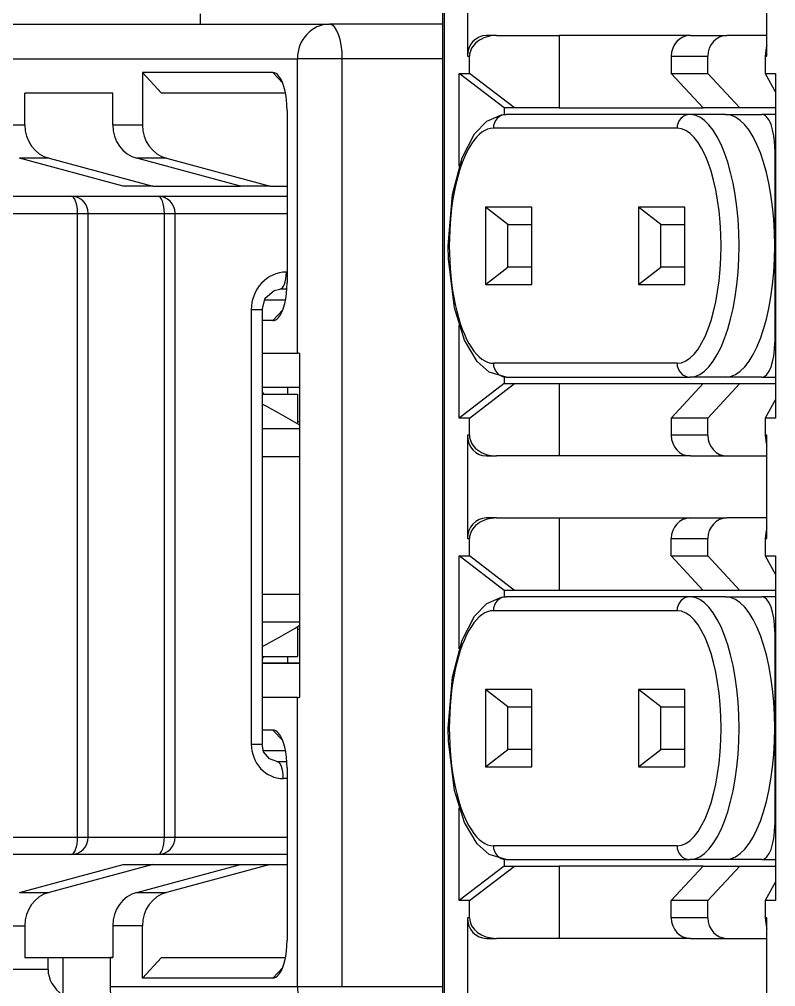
# Model space of a CAD drawing. Header units: inches. Extents: x 47316 to 59086, y 3141 to 11743.
# Drawn here: x 51904.07 to 51908.48, y 8977.46 to 8983.1 of the extents above; entities that cross this region are included whole.
import ezdxf

# ---------------------------------------------------------------- set-up
doc = ezdxf.new("R2010")
doc.units = ezdxf.units.IN
doc.header["$MEASUREMENT"] = 0
doc.layers.add('___SHELL', color=7, linetype='Continuous')

msp = doc.modelspace()

# ---------------------------------------------------------------- linework, layer by layer
at = {"layer": '___SHELL', "color": 0, "linetype": 'ByBlock', "lineweight": -2}
for p, q in [((51906.5374, 8991.2422), (51906.5374, 8969.511)), ((51906.5462, 8991.2422), (51906.5462, 8969.511)), ((51906.7942, 8982.5092), (51906.8804, 8982.5456)), ((51906.8804, 8982.5456), (51906.9077, 8982.5478)), ((51906.7226, 8982.4349), (51906.7942, 8982.5092)), ((51906.651, 8982.295), (51906.7226, 8982.4349)), ((51906.5951, 8982.0806), (51906.651, 8982.295)), ((51906.5708, 8981.7825), (51906.5951, 8982.0806)), ((51906.5723, 8981.7061), (51906.5708, 8981.7825)), ((51906.6075, 8981.4204), (51906.5723, 8981.7061)), ((51905.5555, 8981.522), (51905.5902, 8981.5289)), ((51905.4858, 8981.4084), (51905.5042, 8981.4765)), ((51905.5042, 8981.4765), (51905.5555, 8981.522)), ((51906.6659, 8981.2331), (51906.6075, 8981.4204)), ((51906.739, 8981.1086), (51906.6659, 8981.2331)), ((51906.8089, 8981.0461), (51906.739, 8981.1086)), ((51906.9077, 8981.0173), (51906.8089, 8981.0461)), ((51906.7942, 8979.6974), (51906.8804, 8979.7338)), ((51906.8804, 8979.7338), (51906.9077, 8979.736)), ((51906.7226, 8979.6231), (51906.7942, 8979.6974)), ((51906.651, 8979.4832), (51906.7226, 8979.6231)), ((51906.5951, 8979.2688), (51906.651, 8979.4832)), ((51906.5708, 8978.9707), (51906.5951, 8979.2688)), ((51906.5723, 8978.8943), (51906.5708, 8978.9707)), ((51906.6075, 8978.6086), (51906.5723, 8978.8943)), ((51905.4947, 8978.8335), (51905.4858, 8978.8778)), ((51905.5282, 8978.7914), (51905.4947, 8978.8335)), ((51905.5716, 8978.7774), (51905.5282, 8978.7914)), ((51906.6659, 8978.4213), (51906.6075, 8978.6086)), ((51906.739, 8978.2968), (51906.6659, 8978.4213)), ((51906.8089, 8978.2343), (51906.739, 8978.2968)), ((51906.9077, 8978.2055), (51906.8089, 8978.2343))]:
    msp.add_line(p, q, dxfattribs=at)
at = {"layer": '___SHELL', "color": 0, "linetype": 'ByBlock', "lineweight": -2, "ltscale": 0.0375}
for p, q in [((51906.6816, 8983.4897), (51906.6816, 8982.8872)), ((51908.4271, 8982.8872), (51908.4271, 8983.4897)), ((51906.6816, 8980.6779), (51906.6816, 8980.0754)), ((51908.4271, 8980.0754), (51908.4271, 8980.6779)), ((51906.6816, 8977.8661), (51906.6816, 8977.2636)), ((51908.4271, 8977.2636), (51908.4271, 8977.8661))]:
    msp.add_line(p, q, dxfattribs=at)
at = {"layer": '___SHELL', "color": 0, "linetype": 'ByBlock', "lineweight": -2, "ltscale": 0.003751}
msp.add_line((51905.1267, 8983.0733), (51905.1267, 8983.1336), dxfattribs=at)
at = {"layer": '___SHELL', "color": 0, "linetype": 'ByBlock', "lineweight": -2, "ltscale": 0.163892}
msp.add_line((51903.2445, 8983.0733), (51905.8778, 8983.0733), dxfattribs=at)
at = {"layer": '___SHELL', "color": 0, "linetype": 'ByBlock', "lineweight": -2, "ltscale": 0.041052}
msp.add_line((51906.5374, 8983.0733), (51905.8778, 8983.0733), dxfattribs=at)
at = {"layer": '___SHELL', "color": 0, "linetype": 'ByBlock', "lineweight": -2, "ltscale": 0.003607}
for p, q in [((51906.8512, 8983.0077), (51906.7933, 8983.0077)), ((51906.7933, 8980.5574), (51906.8512, 8980.5574)), ((51906.8512, 8980.1959), (51906.7933, 8980.1959)), ((51906.7933, 8977.7456), (51906.8512, 8977.7456))]:
    msp.add_line(p, q, dxfattribs=at)
at = {"layer": '___SHELL', "color": 0, "linetype": 'ByBlock', "lineweight": -2, "ltscale": 0.022781}
for p, q in [((51906.8512, 8983.0077), (51907.2173, 8983.0077)), ((51907.2173, 8980.5574), (51906.8512, 8980.5574)), ((51906.8512, 8980.1959), (51907.2173, 8980.1959)), ((51907.2173, 8977.7456), (51906.8512, 8977.7456))]:
    msp.add_line(p, q, dxfattribs=at)
at = {"layer": '___SHELL', "color": 0, "linetype": 'ByBlock', "lineweight": -2, "ltscale": 0.047519}
for p, q in [((51907.9808, 8983.0077), (51907.2173, 8983.0077)), ((51907.9808, 8980.5574), (51907.2173, 8980.5574)), ((51907.2173, 8980.1959), (51907.9808, 8980.1959)), ((51907.9808, 8977.7456), (51907.2173, 8977.7456))]:
    msp.add_line(p, q, dxfattribs=at)
at = {"layer": '___SHELL', "color": 0, "linetype": 'ByBlock', "lineweight": -2, "ltscale": 0.026251}
for p, q in [((51907.2173, 8983.0077), (51907.2173, 8982.5859)), ((51907.2173, 8980.9792), (51907.2173, 8980.5574)), ((51907.2173, 8980.1959), (51907.2173, 8979.7741)), ((51907.2173, 8978.1674), (51907.2173, 8977.7456))]:
    msp.add_line(p, q, dxfattribs=at)
at = {"layer": '___SHELL', "color": 0, "linetype": 'ByBlock', "lineweight": -2, "ltscale": 0.013251}
for p, q in [((51907.9808, 8983.0077), (51908.1937, 8983.0077)), ((51907.869, 8982.8872), (51908.0819, 8982.8872)), ((51907.869, 8982.7867), (51908.0819, 8982.7867)), ((51908.2682, 8982.5859), (51908.0553, 8982.5859)), ((51908.0553, 8980.9792), (51908.2682, 8980.9792)), ((51908.0819, 8980.7783), (51907.869, 8980.7783)), ((51908.0819, 8980.6779), (51907.869, 8980.6779)), ((51907.9808, 8980.5574), (51908.1937, 8980.5574)), ((51907.9808, 8980.1959), (51908.1937, 8980.1959)), ((51907.869, 8980.0754), (51908.0819, 8980.0754)), ((51907.869, 8979.9749), (51908.0819, 8979.9749)), ((51908.2682, 8979.7741), (51908.0553, 8979.7741)), ((51908.0553, 8978.1674), (51908.2682, 8978.1674)), ((51908.0819, 8977.9665), (51907.869, 8977.9665)), ((51908.0819, 8977.8661), (51907.869, 8977.8661)), ((51907.9808, 8977.7456), (51908.1937, 8977.7456))]:
    msp.add_line(p, q, dxfattribs=at)
at = {"layer": '___SHELL', "color": 0, "linetype": 'ByBlock', "lineweight": -2, "ltscale": 0.014526}
for p, q in [((51908.4271, 8983.0077), (51908.1937, 8983.0077)), ((51908.1937, 8980.5574), (51908.4271, 8980.5574)), ((51908.4271, 8980.1959), (51908.1937, 8980.1959)), ((51908.1937, 8977.7456), (51908.4271, 8977.7456))]:
    msp.add_line(p, q, dxfattribs=at)
at = {"layer": '___SHELL', "color": 0, "linetype": 'ByBlock', "lineweight": -2, "ltscale": 0.000796509}
for p, q in [((51906.6816, 8982.8872), (51906.6944, 8982.8872)), ((51906.6944, 8980.6779), (51906.6816, 8980.6779)), ((51906.6816, 8980.0754), (51906.6944, 8980.0754)), ((51906.6944, 8977.8661), (51906.6816, 8977.8661))]:
    msp.add_line(p, q, dxfattribs=at)
at = {"layer": '___SHELL', "color": 0, "linetype": 'ByBlock', "lineweight": -2, "ltscale": 0.00625}
for p, q in [((51906.6944, 8982.7867), (51906.6944, 8982.8872)), ((51907.869, 8982.8872), (51907.869, 8982.7867)), ((51908.0819, 8982.7867), (51908.0819, 8982.8872)), ((51908.4173, 8982.8872), (51908.4173, 8982.7867)), ((51906.6944, 8980.6779), (51906.6944, 8980.7783)), ((51907.869, 8980.7783), (51907.869, 8980.6779)), ((51908.0819, 8980.6779), (51908.0819, 8980.7783)), ((51908.4173, 8980.7783), (51908.4173, 8980.6779)), ((51906.6944, 8979.9749), (51906.6944, 8980.0754)), ((51907.869, 8979.9749), (51907.869, 8980.0754)), ((51908.0819, 8979.9749), (51908.0819, 8980.0754)), ((51908.4173, 8980.0754), (51908.4173, 8979.9749)), ((51906.6944, 8977.8661), (51906.6944, 8977.9665)), ((51907.869, 8977.8661), (51907.869, 8977.9665)), ((51908.0819, 8977.8661), (51908.0819, 8977.9665)), ((51908.4173, 8977.9665), (51908.4173, 8977.8661))]:
    msp.add_line(p, q, dxfattribs=at)
at = {"layer": '___SHELL', "color": 0, "linetype": 'ByBlock', "lineweight": -2, "ltscale": 0.000610352}
for p, q in [((51908.4173, 8982.8872), (51908.4271, 8982.8872)), ((51908.4271, 8980.6779), (51908.4173, 8980.6779)), ((51908.4173, 8980.0754), (51908.4271, 8980.0754)), ((51908.4271, 8977.8661), (51908.4173, 8977.8661))]:
    msp.add_line(p, q, dxfattribs=at)
at = {"layer": '___SHELL', "color": 0, "linetype": 'ByBlock', "lineweight": -2, "ltscale": 0.163889}
msp.add_line((51903.0583, 8982.8725), (51905.6915, 8982.8725), dxfattribs=at)
at = {"layer": '___SHELL', "color": 0, "linetype": 'ByBlock', "lineweight": -2, "ltscale": 0.016272}
for p, q in [((51905.953, 8982.8725), (51905.6915, 8982.8725)), ((51907.2173, 8982.5859), (51906.9558, 8982.5859)), ((51906.9558, 8980.9792), (51907.2173, 8980.9792)), ((51907.2173, 8979.7741), (51906.9558, 8979.7741)), ((51906.9558, 8978.1674), (51907.2173, 8978.1674)), ((51905.6915, 8977.4644), (51905.953, 8977.4644))]:
    msp.add_line(p, q, dxfattribs=at)
at = {"layer": '___SHELL', "color": 0, "linetype": 'ByBlock', "lineweight": -2, "ltscale": 0.106744}
msp.add_line((51905.6915, 8981.1573), (51905.6915, 8982.8725), dxfattribs=at)
at = {"layer": '___SHELL', "color": 0, "linetype": 'ByBlock', "lineweight": -2, "ltscale": 0.336584}
msp.add_line((51905.953, 8977.4644), (51905.953, 8982.8725), dxfattribs=at)
at = {"layer": '___SHELL', "color": 0, "linetype": 'ByBlock', "lineweight": -2, "ltscale": 0.036371}
for p, q in [((51906.5374, 8982.8725), (51905.953, 8982.8725)), ((51905.953, 8977.4644), (51906.5374, 8977.4644))]:
    msp.add_line(p, q, dxfattribs=at)
at = {"layer": '___SHELL', "color": 0, "linetype": 'ByBlock', "lineweight": -2, "ltscale": 0.018991}
msp.add_line((51904.7887, 8982.7921), (51904.7887, 8982.487), dxfattribs=at)
at = {"layer": '___SHELL', "color": 0, "linetype": 'ByBlock', "lineweight": -2, "ltscale": 0.047293}
for p, q in [((51905.5486, 8982.7921), (51904.7887, 8982.7921)), ((51905.5486, 8977.5141), (51904.7887, 8977.5144))]:
    msp.add_line(p, q, dxfattribs=at)
at = {"layer": '___SHELL', "color": 0, "linetype": 'ByBlock', "lineweight": -2, "ltscale": 0.010227}
msp.add_line((51904.7887, 8982.7921), (51904.9004, 8982.6716), dxfattribs=at)
at = {"layer": '___SHELL', "color": 0, "linetype": 'ByBlock', "lineweight": -2, "ltscale": 0.005265}
for p, q in [((51905.6061, 8982.7301), (51905.5486, 8982.7921)), ((51905.5486, 8978.9602), (51905.6061, 8978.8982))]:
    msp.add_line(p, q, dxfattribs=at)
at = {"layer": '___SHELL', "color": 0, "linetype": 'ByBlock', "lineweight": -2, "ltscale": 0.020519}
for p, q in [((51906.8956, 8982.5859), (51906.6342, 8982.7867)), ((51906.9558, 8982.5859), (51906.6944, 8982.7867)), ((51906.8956, 8980.9792), (51906.6342, 8980.7783)), ((51906.6944, 8980.7783), (51906.9558, 8980.9792)), ((51906.8956, 8979.7741), (51906.6342, 8979.9749)), ((51906.9558, 8979.7741), (51906.6944, 8979.9749)), ((51906.8956, 8978.1674), (51906.6342, 8977.9665)), ((51906.6944, 8977.9665), (51906.9558, 8978.1674))]:
    msp.add_line(p, q, dxfattribs=at)
at = {"layer": '___SHELL', "color": 0, "linetype": 'ByBlock', "lineweight": -2, "ltscale": 0.033661}
for p, q in [((51906.6342, 8982.2459), (51906.6342, 8982.7867)), ((51906.6342, 8979.4341), (51906.6342, 8979.9749))]:
    msp.add_line(p, q, dxfattribs=at)
at = {"layer": '___SHELL', "color": 0, "linetype": 'ByBlock', "lineweight": -2, "ltscale": 0.003748}
for p, q in [((51906.6342, 8982.7867), (51906.6944, 8982.7867)), ((51908.4173, 8982.7867), (51908.4775, 8982.7867)), ((51906.9558, 8982.5859), (51906.8956, 8982.5859)), ((51906.8956, 8980.9792), (51906.9558, 8980.9792)), ((51906.6944, 8980.7783), (51906.6342, 8980.7783)), ((51908.4775, 8980.7783), (51908.4173, 8980.7783)), ((51906.6342, 8979.9749), (51906.6944, 8979.9749)), ((51908.4173, 8979.9749), (51908.4775, 8979.9749)), ((51906.9558, 8979.7741), (51906.8956, 8979.7741)), ((51906.8956, 8978.1674), (51906.9558, 8978.1674)), ((51906.6944, 8977.9665), (51906.6342, 8977.9665)), ((51908.4775, 8977.9665), (51908.4173, 8977.9665))]:
    msp.add_line(p, q, dxfattribs=at)
at = {"layer": '___SHELL', "color": 0, "linetype": 'ByBlock', "lineweight": -2, "ltscale": 0.017047}
for p, q in [((51907.869, 8982.7867), (51908.0553, 8982.5859)), ((51908.0819, 8982.7867), (51908.2682, 8982.5859)), ((51908.0553, 8980.9792), (51907.869, 8980.7783)), ((51908.2682, 8980.9792), (51908.0819, 8980.7783)), ((51908.0553, 8979.7741), (51907.869, 8979.9749)), ((51908.0819, 8979.9749), (51908.2682, 8979.7741)), ((51907.869, 8977.9665), (51908.0553, 8978.1674)), ((51908.2682, 8978.1674), (51908.0819, 8977.9665))]:
    msp.add_line(p, q, dxfattribs=at)
at = {"layer": '___SHELL', "color": 0, "linetype": 'ByBlock', "lineweight": -2, "ltscale": 0.007745}
for p, q in [((51908.4173, 8982.7867), (51908.4775, 8982.6778)), ((51908.4775, 8980.8872), (51908.4173, 8980.7783)), ((51908.4173, 8979.9749), (51908.4775, 8979.866)), ((51908.4775, 8978.0754), (51908.4173, 8977.9665))]:
    msp.add_line(p, q, dxfattribs=at)
at = {"layer": '___SHELL', "color": 0, "linetype": 'ByBlock', "lineweight": -2, "ltscale": 0.125}
for p, q in [((51908.4775, 8982.7867), (51908.4775, 8980.7783)), ((51908.4775, 8979.9749), (51908.4775, 8977.9665))]:
    msp.add_line(p, q, dxfattribs=at)
at = {"layer": '___SHELL', "color": 0, "linetype": 'ByBlock', "lineweight": -2, "ltscale": 0.01149}
for p, q in [((51904.104, 8982.487), (51904.104, 8982.6716)), ((51904.6157, 8982.487), (51904.6157, 8982.6716)), ((51904.104, 8977.8193), (51904.104, 8977.6347)), ((51904.6157, 8977.8193), (51904.6157, 8977.6347))]:
    msp.add_line(p, q, dxfattribs=at)
at = {"layer": '___SHELL', "color": 0, "linetype": 'ByBlock', "lineweight": -2, "ltscale": 0.031845}
for p, q in [((51904.6157, 8982.6716), (51904.104, 8982.6716)), ((51904.8489, 8982.1293), (51905.3606, 8982.1293)), ((51904.8489, 8978.177), (51905.3606, 8978.177))]:
    msp.add_line(p, q, dxfattribs=at)
at = {"layer": '___SHELL', "color": 0, "linetype": 'ByBlock', "lineweight": -2, "ltscale": 0.044928}
for p, q in [((51905.6223, 8982.6716), (51904.9004, 8982.6716)), ((51904.9004, 8977.6347), (51905.6223, 8977.6347))]:
    msp.add_line(p, q, dxfattribs=at)
at = {"layer": '___SHELL', "color": 0, "linetype": 'ByBlock', "lineweight": -2, "ltscale": 0.0625}
for p, q in [((51905.6314, 8982.5712), (51905.6314, 8981.567)), ((51905.6314, 8978.7393), (51905.6314, 8977.7351))]:
    msp.add_line(p, q, dxfattribs=at)
at = {"layer": '___SHELL', "color": 0, "linetype": 'ByBlock', "lineweight": -2, "ltscale": 0.002469}
for p, q in [((51906.8956, 8982.5859), (51906.8956, 8982.5462)), ((51906.8956, 8979.7741), (51906.8956, 8979.7344))]:
    msp.add_line(p, q, dxfattribs=at)
at = {"layer": '___SHELL', "color": 0, "linetype": 'ByBlock', "lineweight": -2, "ltscale": 0.000177002}
for p, q in [((51906.9048, 8982.5478), (51906.9077, 8982.5478)), ((51906.9048, 8979.736), (51906.9077, 8979.736))]:
    msp.add_line(p, q, dxfattribs=at)
at = {"layer": '___SHELL', "color": 0, "linetype": 'ByBlock', "lineweight": -2, "ltscale": 0.066586}
for p, q in [((51907.9775, 8982.5478), (51906.9077, 8982.5478)), ((51907.9031, 8982.4674), (51906.8332, 8982.4674)), ((51907.9031, 8981.0977), (51906.8332, 8981.0977)), ((51906.9077, 8981.0173), (51907.9775, 8981.0173)), ((51907.9775, 8979.736), (51906.9077, 8979.736)), ((51907.9031, 8979.6556), (51906.8332, 8979.6556)), ((51907.9031, 8978.2859), (51906.8332, 8978.2859)), ((51906.9077, 8978.2055), (51907.9775, 8978.2055))]:
    msp.add_line(p, q, dxfattribs=at)
at = {"layer": '___SHELL', "color": 0, "linetype": 'ByBlock', "lineweight": -2, "ltscale": 0.052155}
for p, q in [((51907.2173, 8982.5859), (51908.0553, 8982.5859)), ((51907.2173, 8980.9792), (51908.0553, 8980.9792)), ((51908.0553, 8979.7741), (51907.2173, 8979.7741)), ((51908.0553, 8978.1674), (51907.2173, 8978.1674))]:
    msp.add_line(p, q, dxfattribs=at)
at = {"layer": '___SHELL', "color": 0, "linetype": 'ByBlock', "lineweight": -2, "ltscale": 0.012979}
for p, q in [((51908.1861, 8982.5478), (51907.9775, 8982.5478)), ((51908.1861, 8981.0173), (51907.9775, 8981.0173)), ((51908.1861, 8979.736), (51907.9775, 8979.736)), ((51908.1861, 8978.2055), (51907.9775, 8978.2055))]:
    msp.add_line(p, q, dxfattribs=at)
at = {"layer": '___SHELL', "color": 0, "linetype": 'ByBlock', "lineweight": -2, "ltscale": 0.013159}
for p, q in [((51908.1861, 8982.5478), (51908.3975, 8982.5478)), ((51908.3975, 8981.0173), (51908.1861, 8981.0173)), ((51908.1861, 8979.736), (51908.3975, 8979.736)), ((51908.3975, 8978.2055), (51908.1861, 8978.2055))]:
    msp.add_line(p, q, dxfattribs=at)
at = {"layer": '___SHELL', "color": 0, "linetype": 'ByBlock', "lineweight": -2, "ltscale": 0.013028}
for p, q in [((51908.4775, 8982.5859), (51908.2682, 8982.5859)), ((51908.2682, 8980.9792), (51908.4775, 8980.9792)), ((51908.4775, 8979.7741), (51908.2682, 8979.7741)), ((51908.2682, 8978.1674), (51908.4775, 8978.1674))]:
    msp.add_line(p, q, dxfattribs=at)
at = {"layer": '___SHELL', "color": 0, "linetype": 'ByBlock', "lineweight": -2, "ltscale": 0.004977}
for p, q in [((51908.4775, 8982.5478), (51908.3975, 8982.5478)), ((51908.3975, 8981.0173), (51908.4775, 8981.0173)), ((51908.4775, 8979.736), (51908.3975, 8979.736)), ((51908.3975, 8978.2055), (51908.4775, 8978.2055))]:
    msp.add_line(p, q, dxfattribs=at)
at = {"layer": '___SHELL', "color": 0, "linetype": 'ByBlock', "lineweight": -2, "ltscale": 0.010767}
for p, q in [((51903.931, 8982.487), (51904.104, 8982.487)), ((51904.9298, 8982.2921), (51904.7568, 8982.2921)), ((51904.8489, 8982.1293), (51904.6759, 8982.1293)), ((51904.6759, 8978.177), (51904.8489, 8978.177)), ((51904.7568, 8978.0141), (51904.9298, 8978.0141)), ((51903.931, 8977.8193), (51904.104, 8977.8193))]:
    msp.add_line(p, q, dxfattribs=at)
at = {"layer": '___SHELL', "color": 0, "linetype": 'ByBlock', "lineweight": -2, "ltscale": 0.01077}
for p, q in [((51904.6157, 8982.487), (51904.7887, 8982.487)), ((51904.2451, 8982.2921), (51904.0721, 8982.2921)), ((51905.5336, 8982.1293), (51905.3606, 8982.1293)), ((51905.3606, 8978.1769), (51905.5336, 8978.1769)), ((51904.0721, 8978.0141), (51904.2451, 8978.0141)), ((51904.7887, 8977.8193), (51904.6157, 8977.8193))]:
    msp.add_line(p, q, dxfattribs=at)
at = {"layer": '___SHELL', "color": 0, "linetype": 'ByBlock', "lineweight": -2, "ltscale": 0.035126}
for p, q in [((51908.4727, 8982.3469), (51908.4727, 8981.7825)), ((51908.4727, 8981.7825), (51908.4727, 8981.2181)), ((51908.4727, 8979.5351), (51908.4727, 8978.9707)), ((51908.4727, 8978.9707), (51908.4727, 8978.4064))]:
    msp.add_line(p, q, dxfattribs=at)
at = {"layer": '___SHELL', "color": 0, "linetype": 'ByBlock', "lineweight": -2, "ltscale": 0.000296021}
for p, q in [((51908.4727, 8982.3469), (51908.4775, 8982.3469)), ((51908.4775, 8981.2181), (51908.4727, 8981.2181)), ((51908.4727, 8979.5351), (51908.4775, 8979.5351)), ((51908.4775, 8978.4064), (51908.4727, 8978.4064))]:
    msp.add_line(p, q, dxfattribs=at)
at = {"layer": '___SHELL', "color": 0, "linetype": 'ByBlock', "lineweight": -2, "ltscale": 0.038924}
for p, q in [((51904.6759, 8982.1293), (51904.0721, 8982.2921)), ((51904.9298, 8982.2921), (51905.5336, 8982.1293)), ((51905.5336, 8978.1769), (51904.9298, 8978.0141))]:
    msp.add_line(p, q, dxfattribs=at)
at = {"layer": '___SHELL', "color": 0, "linetype": 'ByBlock', "lineweight": -2, "ltscale": 0.038921}
for p, q in [((51904.2451, 8982.2921), (51904.8489, 8982.1293)), ((51905.3606, 8982.1293), (51904.7568, 8982.2921)), ((51904.7568, 8978.0141), (51905.3606, 8978.1769))]:
    msp.add_line(p, q, dxfattribs=at)
at = {"layer": '___SHELL', "color": 0, "linetype": 'ByBlock', "lineweight": -2, "ltscale": 0.006085}
for p, q in [((51905.5336, 8982.1293), (51905.6314, 8982.1293)), ((51905.5336, 8978.1769), (51905.6314, 8978.1769))]:
    msp.add_line(p, q, dxfattribs=at)
at = {"layer": '___SHELL', "color": 0, "linetype": 'ByBlock', "lineweight": -2, "ltscale": 0.031491}
for p, q in [((51903.8674, 8982.0712), (51904.3734, 8982.0712)), ((51904.3734, 8982.0712), (51904.8794, 8982.0712)), ((51904.3734, 8978.2351), (51903.8674, 8978.2351))]:
    msp.add_line(p, q, dxfattribs=at)
at = {"layer": '___SHELL', "color": 0, "linetype": 'ByBlock', "lineweight": -2, "ltscale": 0.046802}
msp.add_line((51904.8794, 8982.0712), (51905.6314, 8982.0712), dxfattribs=at)
at = {"layer": '___SHELL', "color": 0, "linetype": 'ByBlock', "lineweight": -2, "ltscale": 0.028003}
for p, q in [((51906.7873, 8982.0075), (51906.7873, 8981.5576)), ((51906.7873, 8979.1957), (51906.7873, 8978.7458))]:
    msp.add_line(p, q, dxfattribs=at)
at = {"layer": '___SHELL', "color": 0, "linetype": 'ByBlock', "lineweight": -2, "ltscale": 0.016858}
for p, q in [((51907.0582, 8982.0075), (51906.7873, 8982.0075)), ((51907.949, 8982.0075), (51907.6781, 8982.0075)), ((51906.7873, 8981.5576), (51907.0582, 8981.5576)), ((51907.6781, 8981.5576), (51907.949, 8981.5576)), ((51907.0582, 8979.1957), (51906.7873, 8979.1957)), ((51907.949, 8979.1957), (51907.6781, 8979.1957)), ((51906.7873, 8978.7458), (51907.0582, 8978.7458)), ((51907.6781, 8978.7458), (51907.949, 8978.7458))]:
    msp.add_line(p, q, dxfattribs=at)
at = {"layer": '___SHELL', "color": 0, "linetype": 'ByBlock', "lineweight": -2, "ltscale": 0.010259}
for p, q in [((51906.918, 8981.9071), (51906.7873, 8982.0075)), ((51907.8088, 8981.9071), (51907.6781, 8982.0075)), ((51906.7873, 8981.5576), (51906.918, 8981.658)), ((51907.6781, 8981.5576), (51907.8088, 8981.658)), ((51906.918, 8979.0953), (51906.7873, 8979.1957)), ((51907.8088, 8979.0953), (51907.6781, 8979.1957)), ((51906.7873, 8978.7458), (51906.918, 8978.8462)), ((51907.6781, 8978.7458), (51907.8088, 8978.8462))]:
    msp.add_line(p, q, dxfattribs=at)
at = {"layer": '___SHELL', "color": 0, "linetype": 'ByBlock', "lineweight": -2, "ltscale": 0.028}
for p, q in [((51907.0582, 8981.5576), (51907.0582, 8982.0075)), ((51907.6781, 8982.0075), (51907.6781, 8981.5576)), ((51907.949, 8981.5576), (51907.949, 8982.0075)), ((51907.0582, 8978.7458), (51907.0582, 8979.1957)), ((51907.6781, 8979.1957), (51907.6781, 8978.7458)), ((51907.949, 8978.7458), (51907.949, 8979.1957))]:
    msp.add_line(p, q, dxfattribs=at)
at = {"layer": '___SHELL', "color": 0, "linetype": 'ByBlock', "lineweight": -2, "ltscale": 0.027585}
for p, q in [((51903.9679, 8981.9708), (51904.4111, 8981.9708)), ((51904.4738, 8981.9708), (51904.9171, 8981.9708)), ((51903.9679, 8978.3355), (51904.4111, 8978.3355)), ((51904.4738, 8978.3355), (51904.9171, 8978.3355))]:
    msp.add_line(p, q, dxfattribs=at)
at = {"layer": '___SHELL', "color": 0, "linetype": 'ByBlock', "lineweight": -2, "ltscale": 0.226251}
for p, q in [((51904.4111, 8978.3355), (51904.4111, 8981.9708)), ((51904.4738, 8978.3355), (51904.4738, 8981.9708)), ((51904.9171, 8978.3355), (51904.9171, 8981.9708)), ((51904.9799, 8978.3355), (51904.9798, 8981.9708))]:
    msp.add_line(p, q, dxfattribs=at)
at = {"layer": '___SHELL', "color": 0, "linetype": 'ByBlock', "lineweight": -2, "ltscale": 0.003906}
for p, q in [((51904.4111, 8981.9708), (51904.4738, 8981.9708)), ((51904.9171, 8981.9708), (51904.9798, 8981.9708)), ((51905.5486, 8981.346), (51905.4858, 8981.346)), ((51905.5486, 8978.9602), (51905.4858, 8978.9602)), ((51904.4111, 8978.3355), (51904.4738, 8978.3355))]:
    msp.add_line(p, q, dxfattribs=at)
at = {"layer": '___SHELL', "color": 0, "linetype": 'ByBlock', "lineweight": -2, "ltscale": 0.040552}
msp.add_line((51904.9798, 8981.9708), (51905.6314, 8981.9708), dxfattribs=at)
at = {"layer": '___SHELL', "color": 0, "linetype": 'ByBlock', "lineweight": -2, "ltscale": 0.015503}
for p, q in [((51906.918, 8981.658), (51906.918, 8981.9071)), ((51906.918, 8978.8462), (51906.918, 8979.0953))]:
    msp.add_line(p, q, dxfattribs=at)
at = {"layer": '___SHELL', "color": 0, "linetype": 'ByBlock', "lineweight": -2, "ltscale": 0.008722}
for p, q in [((51906.918, 8981.9071), (51907.0582, 8981.9071)), ((51907.8088, 8981.9071), (51907.949, 8981.9071)), ((51907.0582, 8981.658), (51906.918, 8981.658)), ((51907.949, 8981.658), (51907.8088, 8981.658)), ((51906.918, 8979.0953), (51907.0582, 8979.0953)), ((51907.8088, 8979.0953), (51907.949, 8979.0953)), ((51907.0582, 8978.8462), (51906.918, 8978.8462)), ((51907.949, 8978.8462), (51907.8088, 8978.8462))]:
    msp.add_line(p, q, dxfattribs=at)
at = {"layer": '___SHELL', "color": 0, "linetype": 'ByBlock', "lineweight": -2, "ltscale": 0.0155}
for p, q in [((51907.8088, 8981.658), (51907.8088, 8981.9071)), ((51907.8088, 8978.8462), (51907.8088, 8979.0953))]:
    msp.add_line(p, q, dxfattribs=at)
at = {"layer": '___SHELL', "color": 0, "linetype": 'ByBlock', "lineweight": -2, "ltscale": 0.002484}
msp.add_line((51905.6302, 8981.5289), (51905.5902, 8981.5289), dxfattribs=at)
at = {"layer": '___SHELL', "color": 0, "linetype": 'ByBlock', "lineweight": -2, "ltscale": 0.007663}
msp.add_line((51905.4992, 8981.4666), (51905.6223, 8981.4666), dxfattribs=at)
at = {"layer": '___SHELL', "color": 0, "linetype": 'ByBlock', "lineweight": -2, "ltscale": 0.003909}
for p, q in [((51905.4858, 8981.4084), (51905.423, 8981.4084)), ((51905.423, 8978.8778), (51905.4858, 8978.8778)), ((51904.9171, 8978.3355), (51904.9799, 8978.3355))]:
    msp.add_line(p, q, dxfattribs=at)
at = {"layer": '___SHELL', "color": 0, "linetype": 'ByBlock', "lineweight": -2, "ltscale": 0.157498}
for p, q in [((51905.423, 8981.4084), (51905.423, 8978.8778)), ((51905.4858, 8981.4084), (51905.4858, 8978.8778))]:
    msp.add_line(p, q, dxfattribs=at)
at = {"layer": '___SHELL', "color": 0, "linetype": 'ByBlock', "lineweight": -2, "ltscale": 0.005267}
for p, q in [((51905.5486, 8981.346), (51905.6061, 8981.4081)), ((51905.6061, 8977.5762), (51905.5486, 8977.5141))]:
    msp.add_line(p, q, dxfattribs=at)
at = {"layer": '___SHELL', "color": 0, "linetype": 'ByBlock', "lineweight": -2, "ltscale": 0.033664}
msp.add_line((51906.6342, 8980.7783), (51906.6342, 8981.3192), dxfattribs=at)
at = {"layer": '___SHELL', "color": 0, "linetype": 'ByBlock', "lineweight": -2, "ltscale": 0.012802}
for p, q in [((51905.4858, 8981.1573), (51905.6915, 8981.1573)), ((51905.6915, 8979.1489), (51905.4858, 8979.1489))]:
    msp.add_line(p, q, dxfattribs=at)
at = {"layer": '___SHELL', "color": 0, "linetype": 'ByBlock', "lineweight": -2, "ltscale": 0.12471}
msp.add_line((51905.7052, 8979.1513), (51905.7052, 8981.155), dxfattribs=at)
at = {"layer": '___SHELL', "color": 0, "linetype": 'ByBlock', "lineweight": -2, "ltscale": 0.002402}
for p, q in [((51906.8956, 8981.0177), (51906.8956, 8980.9792)), ((51906.8956, 8978.206), (51906.8956, 8978.1674))]:
    msp.add_line(p, q, dxfattribs=at)
at = {"layer": '___SHELL', "color": 0, "linetype": 'ByBlock', "lineweight": -2, "ltscale": 0.000109906}
for p, q in [((51906.9048, 8981.0173), (51906.9031, 8981.0174)), ((51906.9048, 8978.2055), (51906.9031, 8978.2056))]:
    msp.add_line(p, q, dxfattribs=at)
at = {"layer": '___SHELL', "color": 0, "linetype": 'ByBlock', "lineweight": -2, "ltscale": 0.000170898}
for p, q in [((51906.9076, 8981.0173), (51906.9048, 8981.0173)), ((51906.9076, 8978.2055), (51906.9048, 8978.2055))]:
    msp.add_line(p, q, dxfattribs=at)
at = {"layer": '___SHELL', "color": 0, "linetype": 'ByBlock', "lineweight": -2, "ltscale": 0.013651}
for p, q in [((51905.7052, 8980.9565), (51905.4858, 8980.9565)), ((51905.4858, 8980.7175), (51905.7052, 8980.7175)), ((51905.4858, 8980.5548), (51905.7052, 8980.5548)), ((51905.4858, 8979.7515), (51905.7052, 8979.7515)), ((51905.7052, 8979.5888), (51905.4858, 8979.5888)), ((51905.7052, 8979.3498), (51905.4858, 8979.3498)), ((51905.4858, 8979.3498), (51905.7052, 8979.3498))]:
    msp.add_line(p, q, dxfattribs=at)
at = {"layer": '___SHELL', "color": 0, "linetype": 'ByBlock', "lineweight": -2, "ltscale": 0.012903}
for p, q in [((51905.4858, 8980.9184), (51905.6932, 8980.9184)), ((51905.4858, 8979.3879), (51905.6932, 8979.3879))]:
    msp.add_line(p, q, dxfattribs=at)
at = {"layer": '___SHELL', "color": 0, "linetype": 'ByBlock', "lineweight": -2, "ltscale": 0.002374}
for p, q in [((51905.6357, 8980.9184), (51905.6357, 8980.9565)), ((51905.6357, 8979.3498), (51905.6357, 8979.3879))]:
    msp.add_line(p, q, dxfattribs=at)
at = {"layer": '___SHELL', "color": 0, "linetype": 'ByBlock', "lineweight": -2, "ltscale": 0.010889}
msp.add_line((51905.6932, 8980.9184), (51905.6932, 8980.7434), dxfattribs=at)
at = {"layer": '___SHELL', "color": 0, "linetype": 'ByBlock', "lineweight": -2, "ltscale": 0.000747681}
for p, q in [((51905.6932, 8980.7588), (51905.7052, 8980.7588)), ((51905.6932, 8979.5475), (51905.7052, 8979.5475))]:
    msp.add_line(p, q, dxfattribs=at)
at = {"layer": '___SHELL', "color": 0, "linetype": 'ByBlock', "lineweight": -2, "ltscale": 0.010892}
msp.add_line((51905.6932, 8979.5629), (51905.6932, 8979.3879), dxfattribs=at)
at = {"layer": '___SHELL', "color": 0, "linetype": 'ByBlock', "lineweight": -2, "ltscale": 0.10484}
msp.add_line((51905.6915, 8977.4644), (51905.6915, 8979.1489), dxfattribs=at)
at = {"layer": '___SHELL', "color": 0, "linetype": 'ByBlock', "lineweight": -2, "ltscale": 0.00809}
msp.add_line((51905.6223, 8978.8397), (51905.4923, 8978.8397), dxfattribs=at)
at = {"layer": '___SHELL', "color": 0, "linetype": 'ByBlock', "lineweight": -2, "ltscale": 0.003641}
msp.add_line((51905.5716, 8978.7774), (51905.6301, 8978.7774), dxfattribs=at)
at = {"layer": '___SHELL', "color": 0, "linetype": 'ByBlock', "lineweight": -2, "ltscale": 0.001376}
msp.add_line((51905.6314, 8978.677), (51905.6093, 8978.677), dxfattribs=at)
at = {"layer": '___SHELL', "color": 0, "linetype": 'ByBlock', "lineweight": -2, "ltscale": 0.033667}
msp.add_line((51906.6342, 8977.9665), (51906.6342, 8978.5075), dxfattribs=at)
at = {"layer": '___SHELL', "color": 0, "linetype": 'ByBlock', "lineweight": -2, "ltscale": 0.040549}
msp.add_line((51904.9799, 8978.3355), (51905.6314, 8978.3355), dxfattribs=at)
at = {"layer": '___SHELL', "color": 0, "linetype": 'ByBlock', "lineweight": -2, "ltscale": 0.031494}
msp.add_line((51904.8794, 8978.2351), (51904.3734, 8978.2351), dxfattribs=at)
at = {"layer": '___SHELL', "color": 0, "linetype": 'ByBlock', "lineweight": -2, "ltscale": 0.046799}
msp.add_line((51905.6314, 8978.2351), (51904.8794, 8978.2351), dxfattribs=at)
msp.add_line((51905.6314, 8978.2351), (51904.8794, 8978.2351), dxfattribs=at)
at = {"layer": '___SHELL', "color": 0, "linetype": 'ByBlock', "lineweight": -2, "ltscale": 0.038925}
msp.add_line((51904.0721, 8978.0141), (51904.6759, 8978.177), dxfattribs=at)
at = {"layer": '___SHELL', "color": 0, "linetype": 'ByBlock', "lineweight": -2, "ltscale": 0.038922}
msp.add_line((51904.8489, 8978.177), (51904.2451, 8978.0141), dxfattribs=at)
at = {"layer": '___SHELL', "color": 0, "linetype": 'ByBlock', "lineweight": -2, "ltscale": 0.018973}
msp.add_line((51904.7887, 8977.5144), (51904.7887, 8977.8193), dxfattribs=at)
at = {"layer": '___SHELL', "color": 0, "linetype": 'ByBlock', "lineweight": -2, "ltscale": 0.008411}
msp.add_line((51904.104, 8977.6347), (51904.2392, 8977.6347), dxfattribs=at)
at = {"layer": '___SHELL', "color": 0, "linetype": 'ByBlock', "lineweight": -2, "ltscale": 0.005399}
msp.add_line((51904.2392, 8977.6347), (51904.3259, 8977.6347), dxfattribs=at)
at = {"layer": '___SHELL', "color": 0, "linetype": 'ByBlock', "lineweight": -2, "ltscale": 0.004346}
msp.add_line((51904.2392, 8977.5648), (51904.2392, 8977.6347), dxfattribs=at)
at = {"layer": '___SHELL', "color": 0, "linetype": 'ByBlock', "lineweight": -2, "ltscale": 0.018036}
msp.add_line((51904.3259, 8977.6347), (51904.6157, 8977.6347), dxfattribs=at)
at = {"layer": '___SHELL', "color": 0, "linetype": 'ByBlock', "lineweight": -2, "ltscale": 0.013644}
msp.add_line((51904.3259, 8977.6347), (51904.3259, 8977.4154), dxfattribs=at)
at = {"layer": '___SHELL', "color": 0, "linetype": 'ByBlock', "lineweight": -2, "ltscale": 0.000958252}
msp.add_line((51904.6157, 8977.6347), (51904.6003, 8977.6347), dxfattribs=at)
at = {"layer": '___SHELL', "color": 0, "linetype": 'ByBlock', "lineweight": -2, "ltscale": 0.010596}
msp.add_line((51904.6003, 8977.6347), (51904.6003, 8977.4644), dxfattribs=at)
at = {"layer": '___SHELL', "color": 0, "linetype": 'ByBlock', "lineweight": -2, "ltscale": 0.010216}
msp.add_line((51904.7888, 8977.5143), (51904.9004, 8977.6347), dxfattribs=at)
at = {"layer": '___SHELL', "color": 0, "linetype": 'ByBlock', "lineweight": -2, "ltscale": 0.019177}
msp.add_line((51904.2392, 8977.5648), (51903.931, 8977.5648), dxfattribs=at)
at = {"layer": '___SHELL', "color": 0, "linetype": 'ByBlock', "lineweight": -2, "ltscale": 0.067917}
msp.add_line((51904.6003, 8977.4644), (51905.6915, 8977.4644), dxfattribs=at)
at = {"layer": '___SHELL', "color": 0, "linetype": 'ByBlock', "lineweight": -2}
for centre, radius, start, end in [((51908.6139, 8982.8893), 0.1966, 161.8304, 180.6067), ((51905.5446, 8982.7468), 0.0456, 35.0684, 84.9782), ((51904.3734, 8981.9708), 0.1004, 0.0001, 90.0001), ((51904.8794, 8981.9708), 0.1004, 0.0001, 90.0001), ((51905.69, 8981.1083), 0.0491, 72.0148, 88.1636), ((51903.9973, 8977.9631), 3.2567, 58.3713, 62.8004), ((51908.6139, 8980.6759), 0.1966, 179.4083, 198.1801), ((51908.6139, 8980.0775), 0.1966, 161.8305, 180.6067), ((51904.001, 8982.3358), 3.2484, 297.2015, 301.6423), ((51905.69, 8979.198), 0.0491, 271.8361, 287.9849), ((51904.3734, 8978.3355), 0.1004, 270.0001, 0.0001), ((51904.8794, 8978.3355), 0.1004, 270.0001, 0.0001), ((51908.6139, 8977.8641), 0.1966, 179.4083, 198.1801)]:
    msp.add_arc(centre, radius, start, end, dxfattribs=at)
for centre, major_axis, ratio, start_param, end_param in [((51905.8778, 8982.8725), (0, -0.2008), 0.927184, 3.141593, 4.712389), ((51905.8778, 8982.8725), (0, 0.2008), 0.374607, 4.712389, 6.283185), ((51906.7933, 8982.8872), (0, -0.1205), 0.927184, 3.141593, 4.712389), ((51906.8512, 8982.8872), (0.1569, 0), 0.768173, 1.570796, 3.141593), ((51907.9808, 8982.8872), (0, -0.1205), 0.927184, 3.141593, 4.712389), ((51908.1937, 8982.8872), (0, -0.1205), 0.927184, 3.141593, 4.712389), ((51905.5486, 8982.5712), (0, -0.2209), 0.374607, 1.570797, 2.724388), ((51906.9077, 8982.4674), (0, 0.0803), 0.927184, 6.283185, 7.853981), ((51906.9048, 8982.3469), (0, -0.2008), 0.374607, 3.141593, 3.164756), ((51907.9775, 8982.4674), (0, -0.0803), 0.927184, 3.141592, 4.712389), ((51907.9775, 8981.7825), (0, 0.7652), 0.374607, 3.141593, 6.283185), ((51908.1861, 8981.7825), (0, 0.7652), 0.374607, 3.141593, 6.283185), ((51908.3975, 8982.3469), (0, -0.2008), 0.374607, 1.570796, 3.141593), ((51904.2903, 8982.487), (0, -0.2008), 0.927184, 4.712389, 6.038206), ((51904.8019, 8982.487), (0, 0.2008), 0.927184, 1.570796, 2.896613), ((51904.9749, 8982.487), (0, 0.2008), 0.927184, 1.570796, 2.896613), ((51906.8332, 8981.7825), (0, 0.6849), 0.374607, 0, 3.141593), ((51907.9031, 8981.7825), (0, 0.6849), 0.374607, 3.141593, 6.283185), ((51904.3734, 8981.9708), (0, -0.1004), 0.374607, 1.570796, 3.141592), ((51904.8794, 8981.9708), (0, -0.1004), 0.374607, 1.570796, 3.141592), ((51905.6278, 8981.4084), (0, -0.2209), 0.927184, 3.141593, 4.712389), ((51905.5902, 8981.6293), (0, -0.1004), 0.374607, 6.283185, 7.853981), ((51905.5486, 8981.567), (0, 0.2209), 0.374607, 3.557548, 4.71239), ((51905.5486, 8981.567), (0, 0.2209), 0.374607, 3.141593, 3.557548), ((51908.3975, 8981.2181), (0, -0.2008), 0.374607, 0, 1.570796), ((51906.9077, 8981.0977), (0, -0.0803), 0.927184, 4.712389, 6.283185), ((51907.9775, 8981.0977), (0, 0.0803), 0.927184, 1.570796, 3.141592), ((51905.4249, 8980.8561), (0, 0.1004), 0.927184, 5.381426, 5.57087), ((51905.6206, 8980.8561), (0, -0.1004), 0.927184, 2.978561, 3.141593), ((51906.7933, 8980.6779), (0, -0.1205), 0.927184, 4.712389, 6.283185), ((51906.8512, 8980.6779), (0.1569, 0), 0.768173, 3.141591, 4.712389), ((51907.9808, 8980.6779), (0, -0.1205), 0.927184, 4.712389, 6.283185), ((51908.1937, 8980.6779), (0, -0.1205), 0.927184, 4.712389, 6.283185), ((51906.7933, 8980.0754), (0, -0.1205), 0.927184, 3.141593, 4.712389), ((51906.8512, 8980.0754), (0.1569, 0), 0.768173, 1.570796, 3.141593), ((51907.9808, 8980.0754), (0, -0.1205), 0.927184, 3.141593, 4.712389), ((51908.1937, 8980.0754), (0, -0.1205), 0.927184, 3.141593, 4.712389), ((51906.9077, 8979.6556), (0, 0.0803), 0.927184, 6.283185, 7.853981), ((51906.9048, 8979.5351), (0, -0.2008), 0.374607, 3.141593, 3.164755), ((51907.9775, 8979.6556), (0, -0.0803), 0.927184, 3.141592, 4.712389), ((51907.9775, 8978.9707), (0, 0.7652), 0.374607, 3.141593, 6.283185), ((51908.1861, 8978.9707), (0, 0.7652), 0.374607, 3.141593, 6.283185), ((51908.3975, 8979.5351), (0, 0.2008), 0.374607, 4.712389, 6.283185), ((51906.8332, 8978.9707), (0, 0.6849), 0.374607, 0, 3.141593), ((51907.9031, 8978.9707), (0, 0.6849), 0.374607, 3.141593, 6.283185), ((51905.4249, 8979.4502), (0, 0.1004), 0.927184, 3.853909, 4.043275), ((51905.6206, 8979.4502), (0, -0.1004), 0.927184, 0, 0.163011), ((51905.5486, 8978.7393), (0, 0.2209), 0.374607, 5.86723, 6.283184), ((51905.5486, 8978.7393), (0, 0.2209), 0.374607, 4.712388, 5.86723), ((51905.6093, 8978.8778), (0, -0.2008), 0.927184, 4.712389, 6.283186), ((51905.5716, 8978.677), (0, -0.1004), 0.374607, 1.570796, 3.141592), ((51908.3975, 8978.4064), (0, -0.2008), 0.374607, 0, 1.570796), ((51904.3734, 8978.3355), (0, -0.1004), 0.374607, 6.283185, 7.853981), ((51904.8794, 8978.3355), (0, -0.1004), 0.374607, 6.283185, 7.853981), ((51906.9077, 8978.2859), (0, -0.0803), 0.927184, 4.712389, 6.283185), ((51907.9775, 8978.2859), (0, 0.0803), 0.927184, 1.570796, 3.141592), ((51904.2903, 8977.8193), (0, -0.2008), 0.927184, 3.386574, 4.712392), ((51904.8019, 8977.8193), (0, 0.2008), 0.927184, 0.244981, 1.5708), ((51904.9749, 8977.8193), (0, -0.2008), 0.927184, 3.386574, 4.712392), ((51906.7933, 8977.8661), (0, -0.1205), 0.927184, 4.712389, 6.283185), ((51906.8512, 8977.8661), (0.1569, 0), 0.768173, 3.141593, 4.712389), ((51907.9808, 8977.8661), (0, -0.1205), 0.927184, 4.712389, 6.283185), ((51908.1937, 8977.8661), (0, -0.1205), 0.927184, 4.712389, 6.283185), ((51905.5486, 8977.7351), (0, 0.2209), 0.374607, 3.557548, 4.712388), ((51904.5006, 8977.5648), (-0.2614, 0), 0.768173, 0, 0.8388), ((51905.5486, 8977.7351), (0, 0.2209), 0.374607, 3.141593, 3.557548), ((51904.7113, 8977.4644), (0, -0.2008), 0.552577, 4.712389, 5.551188), ((51905.8778, 8977.4644), (0, -0.2008), 0.927184, 4.712389, 6.283185)]:
    msp.add_ellipse(centre, major_axis=major_axis, ratio=ratio, start_param=start_param, end_param=end_param, dxfattribs=at)

doc.saveas('drawing.dxf')
